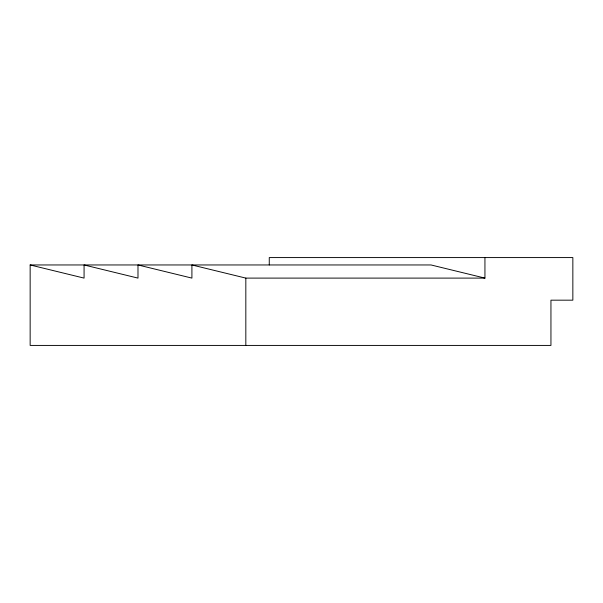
<?xml version="1.0" encoding="UTF-8"?>
<svg xmlns="http://www.w3.org/2000/svg" width="603" height="603" viewBox="0 0 603 603"><rect width="100%" height="100%" fill="white"/><g stroke="black" fill="none" stroke-linecap="round" stroke-linejoin="round"><path stroke-width="0.9" d="M269.262 264.958L269.262 257.579L572.85 257.579L572.85 300.173L550.946 300.173L550.946 345.421L30.15 345.421L30.15 264.958L431.017 264.958L484.94 278.104L484.94 257.579M30.15 264.958L84.073 278.104L84.073 264.958L137.989 278.104L137.989 264.958L191.912 278.104L191.912 264.958L245.828 278.104L484.94 278.104M245.828 278.104L245.828 345.421"/></g></svg>
